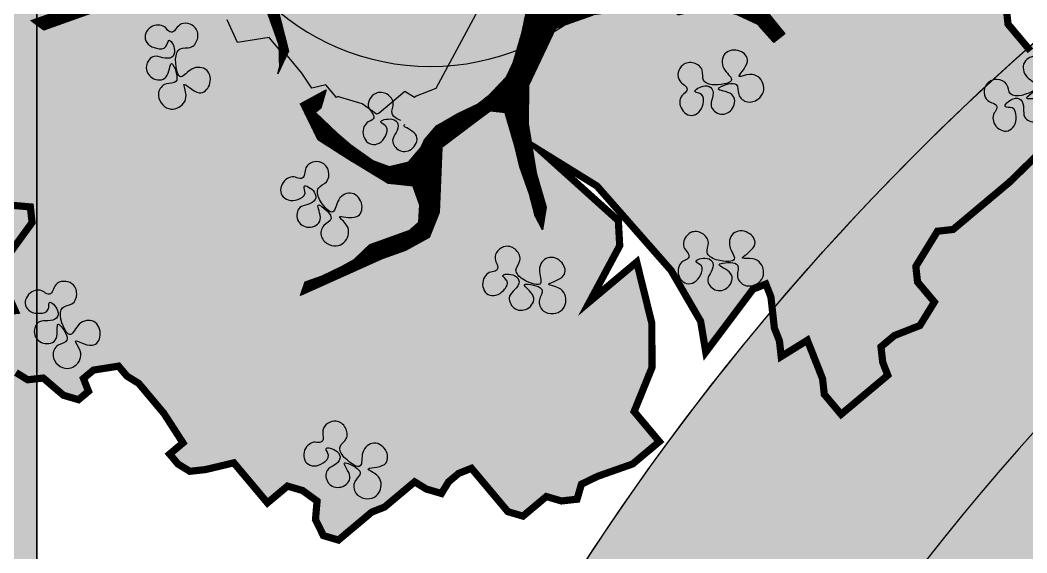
# Model space of a CAD drawing. Header units: millimetres. Extents: x 307301 to 459443, y -2888111 to -2805601.
# Drawn here: x 442446 to 443172, y -2868978 to -2868594 of the extents above; entities that cross this region are included whole.
import ezdxf

# ---------------------------------------------------------------- set-up
doc = ezdxf.new("R2010")
doc.units = ezdxf.units.MM
doc.header["$LTSCALE"] = 10
doc.header["$MEASUREMENT"] = 0
for name, color, linetype in [('BMA  furniture', 6, 'Continuous'), ('COL', 2, 'Continuous'), ('PDA FURNITURE', 6, 'Continuous'), ('Plants', 5, 'Continuous')]:
    doc.layers.add(name, color=color, linetype=linetype)
doc.layers.add('Bma-Furniture Hatch', color=6, linetype='Continuous', lineweight=9)
doc.layers.add('COLUMN HATCH', color=252, linetype='Continuous', lineweight=5)

# ---------------------------------------------------------------- blocks, each defined once
blk = doc.blocks.new('A$C9a3b0c70')
at = {"layer": 'COLUMN HATCH'}
h = blk.add_hatch(color=252, dxfattribs=at)
h.dxf.hatch_style = 1
h.paths.add_polyline_path([(8189.94, 9467.27), (7689.94, 9467.27), (7689.94, 7122.27), (8189.94, 7122.27)])
at = {"layer": 'COL'}
blk.add_lwpolyline([(7689.94, 9467.27), (8189.94, 9467.27), (8189.94, 7122.27), (7689.94, 7122.27)], close=True, dxfattribs=at)
blk = doc.blocks.new('zdhdghgd')
at = {"layer": 'Plants', "transparency": 33554495}
h = blk.add_hatch(color=97, dxfattribs=at)
h.set_gradient(color1=(66, 119, 40), color2=(194, 242, 166), name='SPHERICAL')
h.paths.add_polyline_path([(420386.74, -406570.66), (420384.26, -406579.53), (420376.75, -406597.89), (420382.7, -406601.4), (420391.58, -406592.57), (420400.27, -406584.57), (420400.46, -406592.96), (420407.89, -406588.4), (420413.2, -406582.07), (420408.63, -406574.63), (420411.83, -406566.52), (420418.23, -406550.3), (420421.44, -406542.19), (420426.75, -406535.85), (420434.87, -406539.06), (420441.21, -406544.38), (420425.26, -406563.39), (420437.95, -406574.04), (420446.07, -406577.25), (420455.61, -406574.46), (420460.93, -406568.12), (420470.82, -406569.22), (420480.71, -406570.32), (420490.25, -406567.53), (420500.88, -406554.86), (420496.31, -406547.42), (420486.42, -406546.33), (420498.83, -406531.54), (420508.37, -406528.75), (420511.57, -406520.64), (420521.12, -406517.85), (420531.01, -406518.95), (420539.12, -406522.16), (420551.81, -406532.8), (420563.13, -406527.9), (420579.08, -406508.89), (420587.19, -406512.1), (420596.74, -406509.32), (420604.17, -406504.75), (420609.49, -406498.42), (420606.69, -406488.87), (420600.34, -406483.55), (420592.23, -406480.34), (420595.43, -406472.23), (420600.74, -406465.89), (420608.17, -406461.33), (420625.09, -406475.52), (420634.64, -406472.73), (420637.84, -406464.62), (420647.73, -406465.72), (420655.16, -406461.16), (420667.56, -406446.37), (420654.87, -406435.73), (420646.76, -406432.52), (420643.96, -406422.97), (420637.61, -406417.65), (420632.3, -406423.98), (420620.64, -406425), (420616.06, -406417.56), (420619.27, -406409.45), (420624.58, -406403.12), (420643.27, -406415.2), (420651.39, -406418.41), (420658.82, -406413.85), (420665.22, -406397.62), (420670.54, -406391.29), (420678.65, -406394.5), (420685, -406399.82), (420694.89, -406400.92), (420702.32, -406396.35), (420701.29, -406384.7), (420706.6, -406378.36), (420716.15, -406375.57), (420725.35, -406368.9), (420732.78, -406364.33), (420735.99, -406356.22), (420731.41, -406348.79), (420728.61, -406339.24), (420719.07, -406342.03), (420712.72, -406336.71), (420713.81, -406326.82), (420719.13, -406320.49), (420704.32, -406308.07), (420707.52, -406299.96), (420717.41, -406301.05), (420723.76, -406306.38), (420733.3, -406303.59), (420758.11, -406274.02), (420751.77, -406268.7), (420742.62, -406253.83), (420733.14, -406235.07), (420724.68, -406227.97), (420706.27, -406241.32), (420703.07, -406249.43), (420686.84, -406243.01), (420680.49, -406237.69), (420692.56, -406219.02), (420697.87, -406212.68), (420705.3, -406208.12), (420712.39, -406199.67), (420724.45, -406181), (420729.77, -406174.66), (420743.54, -406175.42), (420753.43, -406176.52), (420760.86, -406171.96), (420766.18, -406165.62), (420765.15, -406153.96), (420760.23, -406142.64), (420772.64, -406127.86), (420765.95, -406118.65), (420759.61, -406113.33), (420754.29, -406119.66), (420744.06, -406114.68), (420735.6, -406107.58), (420736.69, -406097.7), (420750.46, -406098.46), (420766.7, -406104.88), (420786.19, -406081.64), (420789.39, -406073.53), (420747.1, -406038.05), (420736.87, -406033.07), (420737.95, -406023.18), (420727.72, -406018.2), (420719.6, -406014.99), (420726.69, -406006.54), (420725.67, -405994.88), (420721.09, -405987.44), (420709.78, -405992.35), (420682.48, -406023.37), (420653.27, -406004.72), (420665.13, -406037.07), (420636.24, -406040.12), (420714.39, -406096.92), (420643.56, -406056.98), (420634.22, -406077.4), (420478.7, -406026.83), (420575, -406055.01), (420565.69, -406033.56), (420597.63, -406053.01), (420608.26, -406040.34), (420607.23, -406028.68), (420600.89, -406023.36), (420611.05, -405992.99), (420617.07, -405975.89), (420624.57, -405966.95), (420629.36, -405952.98), (420653, -405956.19), (420662.22, -405941.66), (420682.69, -405951.62), (420689.03, -405956.95), (420708.52, -405933.71), (420687.38, -405915.97), (420654.23, -405895.36), (420655.31, -405885.47), (420660.63, -405879.14), (420656.06, -405871.7), (420643.37, -405861.06), (420633.82, -405863.85), (420613.99, -405883.19), (420607.64, -405877.87), (420606.62, -405866.21), (420609.82, -405858.1), (420605.25, -405850.67), (420600.67, -405843.23), (420594.33, -405837.91), (420584.44, -405836.81), (420574.55, -405835.71), (420571.75, -405826.17), (420574.95, -405818.06), (420570.38, -405810.62), (420576.78, -405794.4), (420572.21, -405786.97), (420563.75, -405779.87), (420549.98, -405779.11), (420541.86, -405775.9), (420534.43, -405780.46), (420537.57, -405793.9), (420477.22, -405775.65), (420469.1, -405772.44), (420476.19, -405763.99), (420455.04, -405746.25), (420430.69, -405736.62), (420422.24, -405729.52), (420412.69, -405732.31), (420413.72, -405743.97), (420410.52, -405752.08), (420402.4, -405748.87), (420385.77, -405760.11), (420375.14, -405772.78), (420379.71, -405780.22), (420376.51, -405788.33), (420365.87, -405801), (420355.99, -405799.9), (420349.64, -405794.58), (420357.82, -405776.25), (420368.45, -405763.57), (420361.76, -405754.36), (420349.07, -405743.72), (420344.5, -405736.29), (420338.16, -405730.96), (420319.81, -405722.77), (420308.49, -405727.67), (420297.86, -405740.34), (420302.43, -405747.78), (420295.35, -405756.23), (420281.57, -405755.47), (420268.88, -405744.82), (420259.34, -405747.61), (420254.02, -405753.95), (420255.05, -405765.61), (420237.33, -405786.73), (420218.92, -405800.08), (420209.03, -405798.98), (420192.12, -405784.79), (420195.32, -405776.68), (420200.63, -405770.34), (420203.84, -405762.23), (420197.15, -405753.02), (420190.81, -405747.7), (420180.92, -405746.6), (420170.69, -405741.61), (420163.26, -405746.18), (420155.82, -405750.74), (420150.51, -405757.08), (420155.08, -405764.51), (420145.88, -405771.19), (420134.22, -405772.2), (420109.07, -405797.88), (420078.94, -405833.79), (420077.86, -405843.68), (420070.43, -405848.24), (420055.56, -405857.36), (420045.68, -405856.27), (420032.99, -405845.62), (420018.13, -405854.75), (420014.92, -405862.86), (420011.72, -405870.97), (420004.63, -405879.42), (419994.75, -405878.32), (419986.63, -405875.11), (419961.82, -405904.68), (419974.51, -405915.32), (419984.4, -405916.42), (420000.63, -405922.84), (420008.75, -405926.05), (419998.46, -405942.61), (420008.35, -405943.71), (420016.46, -405946.92), (420026.35, -405948.02), (420036.24, -405949.12), (420044.35, -405952.33), (420041.15, -405960.44), (420001.26, -405990.35), (420020.83, -405993.64), (420052.99, -406012.31), (420106.48, -406059.26), (420127.99, -406093.93), (420084.56, -406045.73), (420068.66, -406044.85), (420033.4, -406063.75), (420058.29, -406034.08), (420019.59, -406024.52), (419991.48, -406024.41), (419963.59, -406035.72), (419944.55, -406019.75), (419930.38, -406036.65), (419922.54, -406058.87), (419917.57, -406069.09), (419908.03, -406071.88), (419906.94, -406081.76), (419909.74, -406091.31), (419897.33, -406106.1), (419900.13, -406115.64), (419927.63, -406138.71), (419924.42, -406146.82), (419919.11, -406153.15), (419911.68, -406157.72), (419914.48, -406167.26), (419919.05, -406174.7), (419903.1, -406193.71), (419899.9, -406201.82), (419882.18, -406222.94), (419884.98, -406232.49), (419895.21, -406237.47), (419906.87, -406236.46), (419913.56, -406245.67), (419916.36, -406255.21), (419905.73, -406267.89), (419931.1, -406289.17), (419926.81, -406307.17), (419925.73, -406317.05), (419930.3, -406324.49), (419936.64, -406329.81), (419943.73, -406321.36), (419962.42, -406333.44), (419981.45, -406349.41), (419986.03, -406356.85), (419992.37, -406362.17), (419989.85, -406378.05), (419984.54, -406384.39), (419976.42, -406381.18), (419971.1, -406387.51), (419973.9, -406397.06), (419984.82, -406409.82), (419983.73, -406419.7), (419988.31, -406427.14), (419994.65, -406432.46), (420026.43, -406437.53), (420027.52, -406427.64), (420045.86, -406435.84), (420052.21, -406441.16), (420064.95, -406430.26), (420083.36, -406416.91), (420093.25, -406418.01), (420094.28, -406429.67), (420085.76, -406444.11), (420069.81, -406463.12), (420067.01, -406453.58), (420059.58, -406458.14), (420047.52, -406476.81), (420041.12, -406493.03), (420045.69, -406500.47), (420057.35, -406499.45), (420065.46, -406502.66), (420079.24, -406503.42), (420088.44, -406496.75), (420111.7, -406516.26), (420120.91, -406509.59), (420126.22, -406503.25), (420146.68, -406513.22), (420159.37, -406523.87), (420154.4, -406534.09), (420151.2, -406542.2), (420155.77, -406549.63), (420162.11, -406554.96), (420170.23, -406558.17), (420179.77, -406555.38), (420185.09, -406549.04), (420188.29, -406540.93), (420202.75, -406549.46), (420209.1, -406554.79), (420205.89, -406562.9), (420195.26, -406575.57), (420203.38, -406578.78), (420213.27, -406579.88), (420221.38, -406583.09), (420244.7, -406581.06), (420271.95, -406558.76), (420281.91, -406564.03), (420294.37, -406540.6), (420310.79, -406574.92), (420311.77, -406586.01), (420312.22, -406603.84), (420322.47, -406612.44), (420346.24, -406615.96), (420355.39, -406589.83), (420349.7, -406549.54), (420325.62, -406522.93), (420315.13, -406486.02), (420333.95, -406523.01), (420375.75, -406562.03)])
at = {"layer": 'Plants'}
h = blk.add_hatch(dxfattribs=at)
h.set_pattern_fill('ANSI31', color=39, scale=0.90929, angle=-40.4951)
h.set_pattern_definition([(4.504904, (420332.25034, -406164.66091), (-0.008927458, 0.113310114), [])])
edge = h.paths.add_edge_path()
edge.add_line((420294.45, -406186.33), (420277.62, -406199.79))
edge.add_line((420277.62, -406199.79), (420262.05, -406197.19))
edge.add_line((420262.05, -406197.19), (420254.3, -406185.4))
edge.add_line((420254.3, -406185.4), (420250.52, -406175.03))
edge.add_line((420250.52, -406175.03), (420251.64, -406146.92))
edge.add_line((420251.64, -406146.92), (420246.01, -406120.87))
edge.add_line((420246.01, -406120.87), (420231.45, -406094.62))
edge.add_line((420231.45, -406094.62), (420231.18, -406049.5))
edge.add_line((420231.18, -406049.5), (420234.95, -405984.81))
edge.add_line((420234.95, -405984.81), (420222.68, -405956.38))
edge.add_line((420222.68, -405956.38), (420202.97, -405940.29))
edge.add_line((420202.97, -405940.29), (420197.45, -405947.31))
edge.add_line((420197.45, -405947.31), (420208.82, -405957.4))
edge.add_line((420208.82, -405957.4), (420214.77, -405970.05))
edge.add_line((420214.77, -405970.05), (420219.28, -405986.68))
edge.add_line((420219.28, -405986.68), (420214.77, -406007.57))
edge.add_line((420214.77, -406007.57), (420221.67, -406017.56))
edge.add_line((420221.67, -406017.56), (420217.53, -406041.59))
edge.add_line((420217.53, -406041.59), (420214.82, -406061.63))
edge.add_line((420214.82, -406061.63), (420206.22, -406085.55))
edge.add_line((420206.22, -406085.55), (420170.1, -406102.58))
edge.add_line((420170.1, -406102.58), (420145.98, -406102.91))
edge.add_line((420145.98, -406102.91), (420114.85, -406097.71))
edge.add_line((420114.85, -406097.71), (420093.12, -406091.4))
edge.add_line((420093.12, -406091.4), (420078.78, -406093.74))
edge.add_line((420078.78, -406093.74), (420087.6, -406098.42))
edge.add_line((420087.6, -406098.42), (420101.36, -406101.87))
edge.add_line((420101.36, -406101.87), (420118.62, -406108.08))
edge.add_line((420118.62, -406108.08), (420131.05, -406111.05))
edge.add_line((420131.05, -406111.05), (420152.78, -406117.36))
edge.add_line((420152.78, -406117.36), (420153.89, -406126.77))
edge.add_line((420153.89, -406126.77), (420147.89, -406135.12))
edge.add_line((420147.89, -406135.12), (420130.84, -406157.5))
edge.add_line((420130.84, -406157.5), (420089.72, -406159.22))
edge.add_line((420089.72, -406159.22), (420073.95, -406165.56))
edge.add_line((420073.95, -406165.56), (420065.56, -406180.55))
edge.add_line((420065.56, -406180.55), (420060.3, -406195.17))
edge.add_line((420060.3, -406195.17), (420037.19, -406246.89))
edge.add_line((420037.19, -406246.89), (420045.74, -406243.97))
edge.add_line((420045.74, -406243.97), (420049.57, -406233.34))
edge.add_line((420049.57, -406233.34), (420055.68, -406220.52))
edge.add_line((420055.68, -406220.52), (420059.87, -406213.03))
edge.add_line((420059.87, -406213.03), (420069.49, -406202.98))
edge.add_line((420069.49, -406202.98), (420073.31, -406192.34))
edge.add_line((420073.31, -406192.34), (420078.57, -406177.72))
edge.add_line((420078.57, -406177.72), (420083.62, -406172.03))
edge.add_line((420083.62, -406172.03), (420094.35, -406171.39))
edge.add_line((420094.35, -406171.39), (420106.3, -406175.69))
edge.add_line((420106.3, -406175.69), (420108.16, -406191.37))
edge.add_line((420108.16, -406191.37), (420123.19, -406216.29))
edge.add_line((420123.19, -406216.29), (420135.68, -406235.79))
edge.add_line((420135.68, -406235.79), (420158.63, -406247.05))
edge.add_line((420158.63, -406247.05), (420167.5, -406230.72))
edge.add_line((420167.5, -406230.72), (420155.81, -406234.03))
edge.add_line((420155.81, -406234.03), (420153.05, -406237.54))
edge.add_line((420153.05, -406237.54), (420139.98, -406223.83))
edge.add_line((420139.98, -406223.83), (420132.6, -406215.17))
edge.add_line((420132.6, -406215.17), (420122.66, -406201.09))
edge.add_line((420122.66, -406201.09), (420118.89, -406190.73))
edge.add_line((420118.89, -406190.73), (420121.86, -406178.29))
edge.add_line((420121.86, -406178.29), (420130.52, -406170.89))
edge.add_line((420130.52, -406170.89), (420135.94, -406168.34))
edge.add_line((420135.94, -406168.34), (420144.6, -406160.95))
edge.add_line((420144.6, -406160.95), (420152.51, -406147.28))
edge.add_line((420152.51, -406147.28), (420158.62, -406134.47))
edge.add_line((420158.62, -406134.47), (420164.15, -406127.45))
edge.add_line((420164.15, -406127.45), (420175.57, -406116.55))
edge.add_line((420175.57, -406116.55), (420184.6, -406112.29))
edge.add_line((420184.6, -406112.29), (420203.03, -406106.92))
edge.add_line((420203.03, -406106.92), (420216.05, -406104.09))
edge.add_line((420216.05, -406104.09), (420227.04, -406111.05))
edge.add_line((420227.04, -406111.05), (420232.04, -406126.36))
edge.add_line((420232.04, -406126.36), (420234.37, -406140.71))
edge.add_line((420234.37, -406140.71), (420235.97, -406148.78))
edge.add_line((420235.97, -406148.78), (420236.02, -406165.31))
edge.add_line((420236.02, -406165.31), (420241.12, -406176.15))
edge.add_line((420241.12, -406176.15), (420243.46, -406190.5))
edge.add_line((420243.46, -406190.5), (420250.36, -406200.49))
edge.add_line((420250.36, -406200.49), (420265.35, -406208.88))
edge.add_line((420265.35, -406208.88), (420283.46, -406216.9))
edge.add_line((420283.46, -406216.9), (420269.01, -406261.24))
edge.add_line((420269.01, -406261.24), (420245.53, -406272.3))
edge.add_line((420245.53, -406272.3), (420220.78, -406261.9))
edge.add_line((420220.78, -406261.9), (420191.93, -406254.52))
edge.add_line((420191.93, -406254.52), (420177.48, -406261.33))
edge.add_line((420177.48, -406261.33), (420182.42, -406260.11))
edge.add_line((420182.42, -406260.11), (420195.81, -406260.42))
edge.add_line((420195.81, -406260.42), (420207.76, -406264.72))
edge.add_line((420207.76, -406264.72), (420221.04, -406269.5))
edge.add_line((420221.04, -406269.5), (420236.5, -406276.56))
edge.add_line((420236.5, -406276.56), (420240.38, -406282.46))
edge.add_line((420240.38, -406282.46), (420243.78, -406289.69))
edge.add_line((420243.78, -406289.69), (420241.76, -406299.47))
edge.add_line((420241.76, -406299.47), (420222.43, -406361.56))
edge.add_line((420222.43, -406361.56), (420205.22, -406409.4))
edge.add_line((420205.22, -406409.4), (420211.27, -406417.58))
edge.add_line((420211.27, -406417.58), (420219.88, -406393.66))
edge.add_line((420219.88, -406393.66), (420225.62, -406377.71))
edge.add_line((420225.62, -406377.71), (420232.79, -406357.78))
edge.add_line((420232.79, -406357.78), (420236.13, -406348.47))
edge.add_line((420236.13, -406348.47), (420240.44, -406336.51))
edge.add_line((420240.44, -406336.51), (420242.83, -406329.87))
edge.add_line((420242.83, -406329.87), (420247.61, -406316.58))
edge.add_line((420247.61, -406316.58), (420257.65, -406288.67))
edge.add_line((420257.65, -406288.67), (420273.69, -406289.94))
edge.add_line((420273.69, -406289.94), (420282.77, -406302.21))
edge.add_line((420282.77, -406302.21), (420289.73, -406291.2))
edge.add_line((420289.73, -406291.2), (420278.73, -406284.25))
edge.add_line((420278.73, -406284.25), (420275.23, -406281.48))
edge.add_line((420275.23, -406281.48), (420271.83, -406274.26))
edge.add_line((420271.83, -406274.26), (420281.39, -406247.68))
edge.add_line((420281.39, -406247.68), (420289.99, -406223.75))
edge.add_line((420289.99, -406223.75), (420295.25, -406209.13))
edge.add_line((420295.25, -406209.13), (420304.97, -406194.62))
edge.add_line((420304.97, -406194.62), (420311.83, -406188.08))
at = {"layer": 'Plants', "true_color": 0x99724c}
h = blk.add_hatch(color=35, dxfattribs=at)
h.dxf.hatch_style = 1
edge = h.paths.add_edge_path()
edge.add_arc((420332.25, -406164.66), 150, 0, 360)
at = {"layer": 'BMA  furniture', "ltscale": 100}
blk.add_circle((420332.25, -406164.66), 150, dxfattribs=at)
at = {"layer": 'Plants', "color": 97, "true_color": 0x427728, "const_width": 4.55}
for points in [[(420255.05, -405765.61), (420237.33, -405786.73), (420218.92, -405800.08), (420209.03, -405798.98), (420192.12, -405784.79)], [(420134.22, -405772.2), (420109.07, -405797.88), (420078.94, -405833.79), (420077.86, -405843.68), (420070.43, -405848.24), (420055.56, -405857.36), (420045.68, -405856.27), (420032.99, -405845.62), (420018.13, -405854.75), (420014.92, -405862.86), (420011.72, -405870.97), (420004.63, -405879.42), (419994.75, -405878.32), (419986.63, -405875.11), (419961.82, -405904.68), (419974.51, -405915.32), (419984.4, -405916.42), (420000.63, -405922.84), (420008.75, -405926.05), (419998.46, -405942.61), (420008.35, -405943.71), (420016.46, -405946.92), (420026.35, -405948.02), (420036.24, -405949.12), (420044.35, -405952.33), (420041.15, -405960.44), (420001.26, -405990.35), (420020.83, -405993.64), (420052.99, -406012.31), (420106.48, -406059.26), (420127.99, -406093.93), (420084.56, -406045.73), (420068.66, -406044.85), (420033.4, -406063.75), (420058.29, -406034.08), (420019.59, -406024.52), (419991.48, -406024.41), (419963.59, -406035.72), (419944.55, -406019.75), (419930.38, -406036.65), (419922.54, -406058.87), (419917.57, -406069.09), (419908.03, -406071.88), (419906.94, -406081.76), (419909.74, -406091.31), (419897.33, -406106.1), (419900.13, -406115.64), (419927.63, -406138.71), (419924.42, -406146.82), (419919.11, -406153.15), (419911.68, -406157.72), (419914.48, -406167.26), (419919.05, -406174.7), (419903.1, -406193.71), (419899.9, -406201.82), (419882.18, -406222.94), (419884.98, -406232.49), (419895.21, -406237.47), (419906.87, -406236.46), (419913.56, -406245.67), (419916.36, -406255.21), (419905.73, -406267.89), (419931.1, -406289.17), (419926.81, -406307.17), (419925.73, -406317.05), (419930.3, -406324.49), (419936.64, -406329.81), (419943.73, -406321.36), (419962.42, -406333.44), (419981.45, -406349.41), (419986.03, -406356.85), (419992.37, -406362.17), (419989.85, -406378.05), (419984.54, -406384.39), (419976.42, -406381.18), (419971.1, -406387.51), (419973.9, -406397.06), (419984.82, -406409.82), (419983.73, -406419.7), (419988.31, -406427.14)], [(420026.43, -406437.53), (420027.52, -406427.64), (420045.86, -406435.84)], [(420064.95, -406430.26), (420083.36, -406416.91), (420093.25, -406418.01), (420094.28, -406429.67)]]:
    blk.add_lwpolyline(points, dxfattribs=at)
at = {"layer": 'Plants', "color": 39}
for points in [[(420222.68, -405956.38), (420202.97, -405940.29), (420197.45, -405947.31), (420208.82, -405957.4), (420214.77, -405970.05)], [(420214.82, -406061.63), (420206.22, -406085.55), (420170.1, -406102.58), (420145.98, -406102.91), (420114.85, -406097.71), (420093.12, -406091.4), (420078.78, -406093.74), (420087.6, -406098.42), (420101.36, -406101.87), (420118.62, -406108.08), (420131.05, -406111.05), (420152.78, -406117.36), (420153.89, -406126.77), (420147.89, -406135.12), (420130.84, -406157.5), (420089.72, -406159.22), (420073.95, -406165.56), (420065.56, -406180.55), (420060.3, -406195.17), (420037.19, -406246.89), (420045.74, -406243.97), (420049.57, -406233.34), (420055.68, -406220.52), (420059.87, -406213.03), (420069.49, -406202.98), (420073.31, -406192.34), (420078.57, -406177.72), (420083.62, -406172.03), (420094.35, -406171.39), (420106.3, -406175.69), (420108.16, -406191.37), (420123.19, -406216.29), (420135.68, -406235.79), (420158.63, -406247.05), (420167.5, -406230.72), (420155.81, -406234.03), (420153.05, -406237.54), (420139.98, -406223.83), (420132.6, -406215.17), (420122.66, -406201.09), (420118.89, -406190.73), (420121.86, -406178.29), (420130.52, -406170.89), (420135.94, -406168.34), (420144.6, -406160.95), (420152.51, -406147.28), (420158.62, -406134.47), (420164.15, -406127.45), (420175.57, -406116.55), (420184.6, -406112.29), (420203.03, -406106.92), (420216.05, -406104.09)], [(420220.78, -406261.9), (420191.93, -406254.52), (420177.48, -406261.33), (420182.42, -406260.11), (420195.81, -406260.42), (420207.76, -406264.72), (420221.04, -406269.5)], [(420222.43, -406361.56), (420205.22, -406409.4), (420211.27, -406417.58), (420219.88, -406393.66)]]:
    blk.add_lwpolyline(points, dxfattribs=at)
at = {"layer": 'Plants', "color": 128}
blk.add_lwpolyline([(420223.26, -406131.78), (420168.37, -406161.2), (420163.4, -406173.81), (420162.62, -406174.73), (420166.43, -406180.93), (420152.73, -406197.25), (420152.09, -406198.87), (420158.61, -406207.84), (420163.18, -406223.45), (420162.62, -406224.12), (420170.65, -406230.85), (420168.49, -406239.87), (420178.01, -406246.02), (420190.26, -406256.3), (420192.55, -406260.02), (420200.65, -406266.81), (420197.46, -406286.9), (420211.87, -406293.33)], dxfattribs=at)
at = {"layer": 'Plants', "color": 3}
for points in [[(420162.89, -405786.8), (420166.03, -405783.78), (420170.81, -405775.4), (420160.85, -405774.57), (420157.69, -405766.99), (420161.62, -405760.77), (420167.52, -405758.18), (420174.61, -405760.74), (420178.7, -405768.57), (420169.39, -405779.91), (420184.43, -405770.05), (420190.51, -405780.45), (420185.94, -405790.73), (420174.64, -405788.88), (420170.27, -405776.68), (420165.72, -405783.69), (420163.86, -405790.24)], [(420057.18, -405981.38), (420058.39, -405977.2), (420058.35, -405967.55), (420049.3, -405971.81), (420042.78, -405966.82), (420043.07, -405959.48), (420046.88, -405954.28), (420054.31, -405952.96), (420061.76, -405957.69), (420059.37, -405972.17), (420067.46, -405956.11), (420077.93, -405962.08), (420079.11, -405973.26), (420068.4, -405977.31), (420058.52, -405968.93), (420058.08, -405977.28), (420059.74, -405983.88)], [(420168.71, -405982.05), (420170.95, -405978.33), (420173.41, -405969), (420163.57, -405970.77), (420158.56, -405964.27), (420160.74, -405957.25), (420165.77, -405953.21), (420173.28, -405953.86), (420179.26, -405960.36), (420173.2, -405973.73), (420185.17, -405960.3), (420193.74, -405968.78), (420191.99, -405979.89), (420180.59, -405981.03), (420173.22, -405970.37), (420170.63, -405978.32), (420170.53, -405985.13)], [(420044.28, -406104.49), (420044.37, -406100.15), (420041.83, -406090.84), (420034.19, -406097.29), (420026.6, -406094.17), (420024.98, -406086.99), (420027.32, -406080.99), (420034.15, -406077.79), (420042.57, -406080.43), (420044.01, -406095.04), (420047.67, -406077.42), (420059.32, -406080.48), (420063.36, -406090.98), (420054.06, -406097.66), (420042.35, -406092.12), (420044.08, -406100.3), (420047.4, -406106.25)], [(419931.08, -406218.41), (419930.04, -406214.19), (419925.17, -406205.85), (419919.47, -406214.06), (419911.33, -406213.01), (419907.91, -406206.5), (419908.61, -406200.09), (419914.38, -406195.24), (419923.2, -406195.61), (419928.37, -406209.34), (419927.35, -406191.38), (419939.39, -406191.32), (419946.01, -406200.42), (419938.76, -406209.28), (419926.01, -406206.96), (419929.8, -406214.41), (419934.55, -406219.3)], [(420094.4, -406234.91), (420092.3, -406231.1), (420085.44, -406224.31), (420082.06, -406233.71), (420073.92, -406234.8), (420068.93, -406229.4), (420067.95, -406223.03), (420072.27, -406216.85), (420080.89, -406214.92), (420089.43, -406226.85), (420083.8, -406209.77), (420095.42, -406206.59), (420104.16, -406213.66), (420099.45, -406224.1), (420086.54, -406225.16), (420092.13, -406231.38), (420097.98, -406234.87)], [(420183.71, -406327.91), (420179.99, -406325.66), (420170.65, -406323.2), (420172.43, -406333.04), (420165.92, -406338.05), (420158.9, -406335.87), (420154.87, -406330.84), (420155.51, -406323.33), (420162.01, -406317.35), (420175.38, -406323.41), (420161.96, -406311.44), (420170.43, -406302.87), (420181.54, -406304.63), (420182.68, -406316.02), (420172.03, -406323.39), (420179.98, -406325.98), (420186.79, -406326.08)], [(420018.76, -406399.69), (420015.74, -406396.55), (420007.36, -406391.76), (420006.53, -406401.73), (419998.95, -406404.88), (419992.73, -406400.96), (419990.14, -406395.06), (419992.7, -406387.97), (420000.53, -406383.88), (420011.88, -406393.19), (420002.01, -406378.15), (420012.41, -406372.07), (420022.69, -406376.64), (420020.84, -406387.94), (420008.64, -406392.3), (420015.65, -406396.86), (420022.2, -406398.72)]]:
    blk.add_open_spline(points, degree=3, knots=[5.659939, 5.659939, 5.659939, 5.659939, 5.794674, 5.896015, 6.011026, 6.116494, 6.210941, 6.291027, 6.45076, 6.557203, 6.728442, 6.854737, 7.005278, 7.151913, 7.285787, 7.43104, 7.43104, 7.43104, 7.43104], dxfattribs=at)
at = {"layer": 'Plants', "color": 97}
for points in [[(420163.86, -405790.24), (420163.32, -405793.19), (420163.68, -405798.76), (420171.95, -405798.73), (420174.95, -405806.29), (420171.48, -405814.69), (420159.57, -405814.84), (420158.62, -405804.72), (420154.39, -405806.43), (420153.56, -405807.2), (420151.6, -405809.03), (420144.07, -405808.83), (420139.65, -405799.99), (420144.73, -405794.28), (420150.24, -405793.49), (420157, -405794.77), (420155.46, -405803.71), (420162.98, -405796.37), (420161.77, -405789.92), (420155.77, -405788.8), (420149.12, -405789.62), (420145.33, -405780.68), (420152.04, -405773.34), (420163.67, -405775.72), (420160.77, -405787.46), (420162.59, -405786.98), (420162.89, -405786.8)], [(420059.74, -405983.88), (420060.75, -405986.7), (420063.85, -405991.35), (420071, -405987.19), (420077.37, -405992.23), (420078.57, -406001.24), (420068.32, -406007.33), (420062.45, -405999.04), (420059.63, -406002.63), (420059.3, -406003.71), (420058.52, -406006.28), (420051.9, -406009.87), (420043.65, -406004.42), (420045.2, -405996.94), (420049.58, -405993.5), (420056.07, -405991.23), (420059.21, -405999.74), (420062.04, -405989.62), (420057.78, -405984.64), (420052.02, -405986.67), (420046.67, -405990.71), (420038.91, -405984.86), (420041.06, -405975.15), (420052.32, -405971.4), (420055.68, -405983.01), (420057.01, -405981.68), (420057.18, -405981.38)], [(420170.53, -405985.13), (420170.77, -405988.12), (420172.57, -405993.41), (420180.55, -405991.24), (420185.4, -405997.76), (420184.22, -406006.78), (420172.75, -406010), (420169.22, -406000.48), (420165.57, -406003.22), (420164.97, -406004.18), (420163.55, -406006.45), (420156.23, -406008.21), (420149.67, -406000.81), (420153.1, -405993.98), (420158.22, -405991.8), (420165.08, -405991.28), (420165.91, -406000.32), (420171.27, -405991.28), (420168.43, -405985.36), (420162.35, -405985.83), (420156.14, -405988.34), (420150.16, -405980.69), (420154.75, -405971.87), (420166.59, -405971.16), (420166.83, -405983.25), (420168.46, -405982.31), (420168.71, -405982.05)], [(420047.4, -406106.25), (420049.11, -406108.71), (420053.3, -406112.4), (420059.13, -406106.53), (420066.59, -406109.75), (420070.08, -406118.15), (420061.76, -406126.68), (420053.94, -406120.19), (420052.15, -406124.39), (420052.11, -406125.52), (420052.02, -406128.2), (420046.56, -406133.38), (420037.18, -406130.26), (420036.73, -406122.63), (420040.07, -406118.18), (420045.76, -406114.3), (420050.99, -406121.71), (420051.11, -406111.2), (420045.7, -406107.49), (420040.66, -406110.94), (420036.54, -406116.23), (420027.54, -406112.59), (420027.1, -406102.65), (420037, -406096.11), (420043.26, -406106.46), (420044.2, -406104.84), (420044.28, -406104.49)], [(420147.92, -406183.38), (420148.93, -406186.2), (420152.03, -406190.85), (420159.18, -406186.68), (420165.55, -406191.73), (420166.75, -406200.74), (420156.5, -406206.82), (420150.62, -406198.54), (420147.81, -406202.13), (420147.48, -406203.21), (420146.7, -406205.78), (420140.08, -406209.37), (420131.83, -406203.92), (420133.38, -406196.43), (420137.75, -406193), (420144.25, -406190.72), (420147.38, -406199.24), (420150.22, -406189.12), (420145.96, -406184.14), (420140.2, -406186.17), (420134.85, -406190.2), (420127.09, -406184.36), (420129.24, -406174.65), (420140.5, -406170.9), (420143.86, -406182.51), (420145.19, -406181.18), (420145.36, -406180.88)], [(419934.55, -406219.3), (419936.83, -406221.23), (419941.84, -406223.71), (419945.95, -406216.53), (419953.99, -406217.72), (419959.53, -406224.92), (419953.7, -406235.31), (419944.47, -406231.08), (419943.83, -406235.59), (419944.08, -406236.69), (419944.69, -406239.31), (419940.75, -406245.72), (419930.88, -406245.13), (419928.48, -406237.88), (419930.55, -406232.71), (419935.04, -406227.5), (419942.01, -406233.3), (419939.41, -406223.12), (419933.23, -406220.94), (419929.25, -406225.57), (419926.64, -406231.74), (419917, -406230.56), (419914.01, -406221.08), (419921.88, -406212.2), (419930.6, -406220.58), (419931.09, -406218.76), (419931.08, -406218.41)], [(420097.98, -406234.87), (420100.68, -406236.15), (420106.17, -406237.24), (420108.28, -406229.24), (420116.35, -406228.31), (420123.57, -406233.83), (420120.63, -406245.38), (420110.61, -406243.68), (420111.16, -406248.2), (420111.69, -406249.2), (420112.95, -406251.57), (420110.81, -406258.79), (420101.13, -406260.77), (420096.93, -406254.38), (420097.59, -406248.86), (420100.58, -406242.66), (420108.82, -406246.46), (420103.67, -406237.3), (420097.13, -406236.8), (420094.49, -406242.3), (420093.56, -406248.94), (420083.95, -406250.29), (420078.6, -406241.9), (420083.9, -406231.29), (420094.49, -406237.13), (420094.5, -406235.24), (420094.4, -406234.91)], [(420186.79, -406326.08), (420189.77, -406325.84), (420195.06, -406324.05), (420192.89, -406316.06), (420199.42, -406311.22), (420208.43, -406312.39), (420211.66, -406323.86), (420202.13, -406327.4), (420204.87, -406331.04), (420205.83, -406331.64), (420208.1, -406333.06), (420209.86, -406340.38), (420202.47, -406346.94), (420195.63, -406343.51), (420193.45, -406338.39), (420192.93, -406331.53), (420201.97, -406330.71), (420192.93, -406325.35), (420187.01, -406328.18), (420187.48, -406334.26), (420190, -406340.48), (420182.35, -406346.46), (420173.52, -406341.87), (420172.81, -406330.02), (420184.9, -406329.78), (420183.96, -406328.15), (420183.71, -406327.91)], [(420022.2, -406398.72), (420025.15, -406399.26), (420030.73, -406398.9), (420030.69, -406390.62), (420038.25, -406387.63), (420046.65, -406391.1), (420046.8, -406403.01), (420036.68, -406403.96), (420038.39, -406408.19), (420039.16, -406409.02), (420040.99, -406410.98), (420040.79, -406418.51), (420031.95, -406422.93), (420026.24, -406417.84), (420025.45, -406412.34), (420026.73, -406405.58), (420035.67, -406407.12), (420028.33, -406399.6), (420021.88, -406400.8), (420020.76, -406406.8), (420021.58, -406413.45), (420012.64, -406417.25), (420005.3, -406410.53), (420007.68, -406398.91), (420019.42, -406401.8), (420018.94, -406399.99), (420018.76, -406399.69)]]:
    blk.add_open_spline(points, degree=3, knots=[3.354914, 3.354914, 3.354914, 3.354914, 3.458222, 3.559484, 3.66794, 3.78084, 3.941706, 4.05148, 4.10473, 4.10473, 4.10473, 4.231025, 4.378045, 4.455635, 4.549759, 4.643907, 4.711765, 4.825485, 4.900546, 4.990075, 5.075064, 5.197883, 5.330484, 5.468269, 5.611916, 5.635621, 5.635621, 5.635621, 5.635621], dxfattribs=at)

msp = doc.modelspace()

# ---------------------------------------------------------------- hatches: boundary and pattern name
at = {"layer": 'Bma-Furniture Hatch', "true_color": 0xffffff}
h = msp.add_hatch(color=7, dxfattribs=at)
h.dxf.hatch_style = 1
edge = h.paths.add_edge_path()
edge.add_arc((443013.37, -2869843.84), 454.71, 182.54288, 346.61151, ccw=False)
edge.add_arc((444393.13, -2869988.04), 1838.21, 103.45647, 176.13104, ccw=False)
edge.add_arc((444012.38, -2868653.37), 455.51, -66.56635, 95.92462, ccw=False)
edge.add_arc((444393.13, -2869988.04), 938.21, 102.28309, 177.62265)

# ---------------------------------------------------------------- linework, layer by layer
at = {"layer": 'PDA FURNITURE', "elevation": 0.06}
msp.add_lwpolyline([(453837.53, -2875069.97), (450017.49, -2875065.03), (450017.49, -2869904.96), (449017.53, -2869904.96), (449017.53, -2867999.97), (442457.53, -2867999.97), (442457.53, -2869904.96), (441957.53, -2869904.96), (441957.53, -2868304.96), (440447.53, -2868304.96), (440447.53, -2872494.72), (441142.36, -2872494.72), (441142.36, -2872914.96), (438987.53, -2872909.97), (438987.53, -2877179.97), (440565.93, -2877179.94), (440565.93, -2877329.97), (439587.53, -2877329.97), (439587.53, -2878859.97), (441142.53, -2878859.97), (441142.53, -2879219.96)], dxfattribs=at)
at = {"layer": 'PDA FURNITURE'}
for points in [[(443455.72, -2869949.13, -0.869813), (442559.11, -2869864.01, -0.328177), (443965.37, -2868200.29, -0.857792), (444193.53, -2869071.31, 0.341107)], [(442841.07, -2869463.78, -0.915104), (442653.51, -2869394.13, -0.205593), (443625.61, -2868317.73, -0.927388), (443721.14, -2868494, 0.20854)]]:
    msp.add_lwpolyline(points, format="xyb", close=True, dxfattribs=at)

# ---------------------------------------------------------------- block references
at = {"xscale": -1, "rotation": 180}
msp.add_blockref('A$C9a3b0c70', (434267.59, -2860437.7), dxfattribs=at)
at = {"layer": 'BMA  furniture', "xscale": -1.13909169973045, "yscale": 1.13909169973045, "zscale": 1.13909169973045, "rotation": 270}
msp.add_blockref('zdhdghgd', (905400.29, -3347253.1), dxfattribs=at)

doc.saveas('drawing.dxf')
